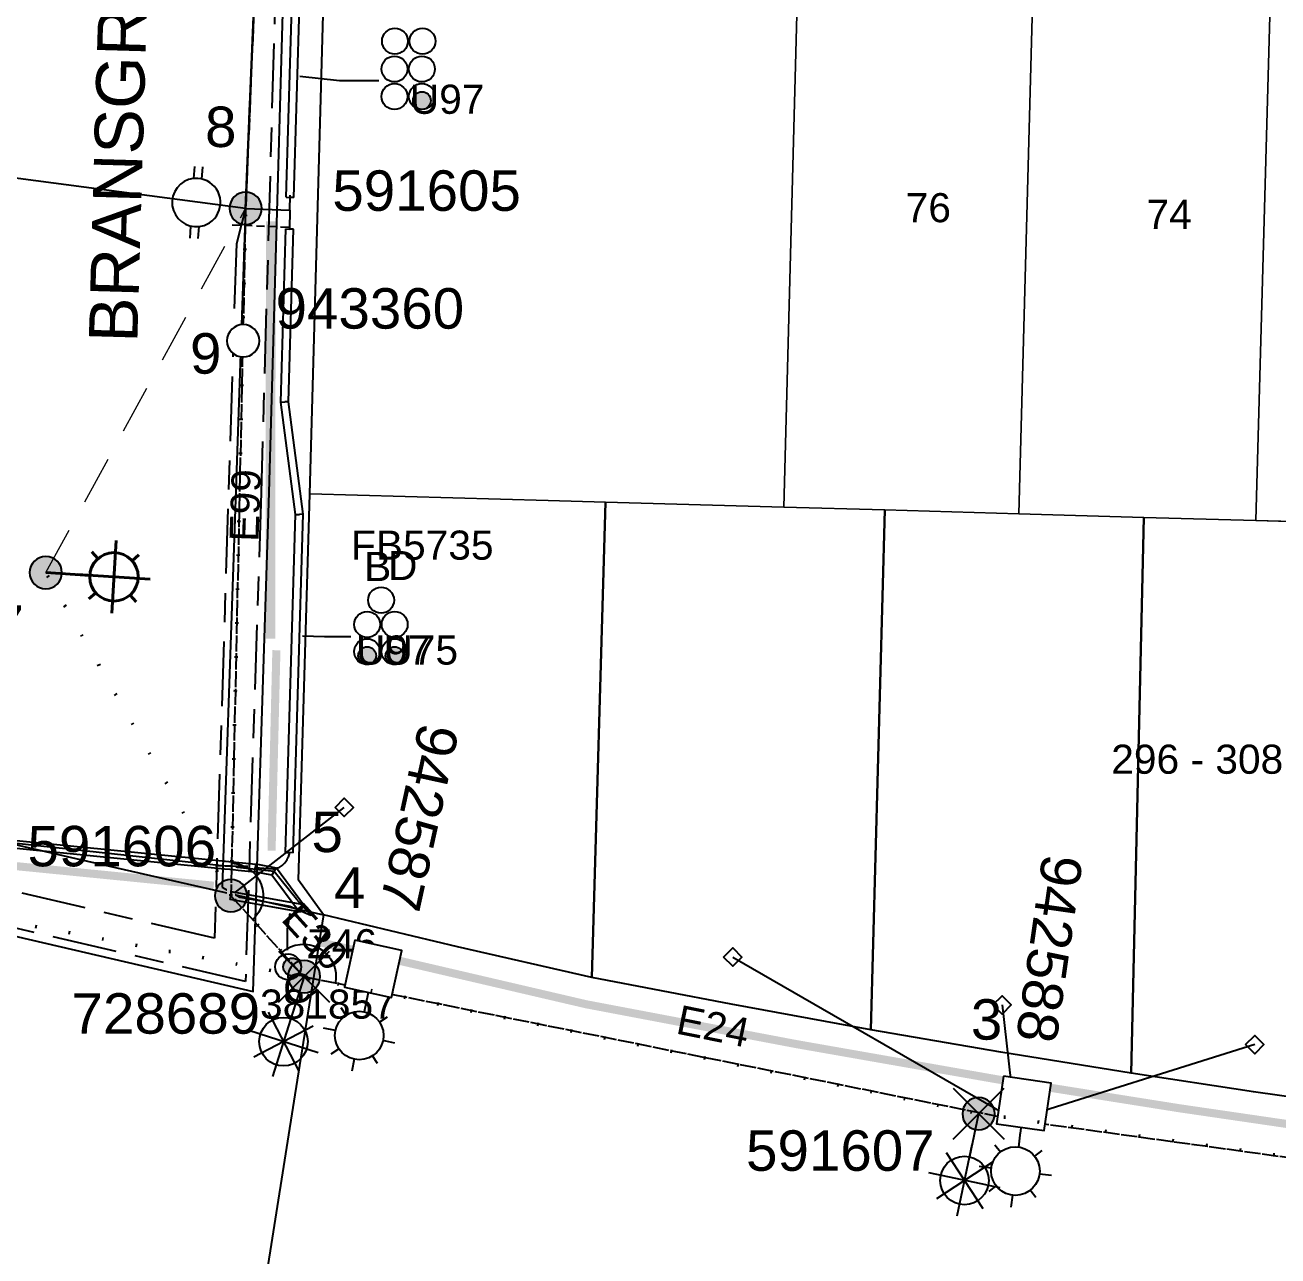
# Model space of a CAD drawing. Header units: metres. Extents: x 311639 to 313197, y 6256063 to 6257195.
# Drawn here: x 312434.6 to 312512, y 6256351.6 to 6256427.7 of the extents above; entities that cross this region are included whole.
import ezdxf
from ezdxf.enums import TextEntityAlignment as Align

# ---------------------------------------------------------------- set-up
doc = ezdxf.new("R2010")
doc.units = ezdxf.units.M
for name, pattern in [('Cable Exist OH', [1, 1, 0]), ('Cable Exist UG', [8.2, 4, -1.2, 1.8, -1.2]), ('Cable Remove', [2, 0, -2]), ('Dash', [5, 3, -2]), ('DASHED', [0.75, 0.5, -0.25]), ('IE Trench LV', [6.5, 5, -1.5])]:
    doc.linetypes.add(name, pattern=pattern)
doc.layers.get('0').update_dxf_attribs({"color": 6})
for name, color, linetype in [('_User Duct Config', 6, 'Continuous'), ('Duct_SP_EXT', 7, 'Continuous'), ('Equip_SP_LV_EXT', 7, 'Continuous'), ('Equip_SP_SL_EXT', 7, 'Continuous'), ('Equip_SP_SL_MOD', 3, 'Continuous'), ('Equip_SP_SL_NEW', 2, 'Continuous'), ('Mains_HV_EXT', 7, 'Continuous'), ('Mains_LV_EXT', 7, 'Continuous'), ('Mains_SL_EXT', 7, 'Continuous'), ('OH_Details_SP_MISC', 7, 'Continuous'), ('Services_SP_EXT', 7, 'Continuous'), ('SupportsOH_SP_TR_HV_LV_SL_EXT', 7, 'Continuous'), ('SupportsOH_SP_TR_HV_LV_SL_MOD', 3, 'Continuous'), ('SupportsOH_SP_TR_HV_LV_SL_NEW', 2, 'Continuous'), ('SupportsUG_SP_LV_SL_NEW', 2, 'Continuous'), ('Trench_SP_EXT', 7, 'Continuous'), ('Trench_SP_NEW', 2, 'Continuous')]:
    doc.layers.add(name, color=color, linetype=linetype)
for name, color, linetype, lineweight in [('Cadastre Buildings_SP_EXT', 9, 'Continuous', 5), ('Cadastre Land Parcels_SP_EXT', 9, 'Continuous', 5), ('Cadastre Roads_SP_EXT', 9, 'Continuous', 5)]:
    doc.layers.add(name, color=color, linetype=linetype, lineweight=lineweight)
doc.layers.add('Features_HIDE', color=1, linetype='Continuous', plot=False)
doc.layers.add('UNKNOWN_FEATURES', color=1, linetype='DASHED', plot=False)
doc.styles.add('iecARIAL', font='arial.ttf', dxfattribs={"height": 2})
doc.styles.add('POLE_LABEL', font='arial.ttf')
doc.styles.add('SL_LABEL', font='arial.ttf')
doc.styles.get("Standard").update_dxf_attribs({"font": 'arial.ttf'})
doc.linetypes.add('Cable E UG', pattern='A,6,-0.5,["E",Standard,S=1.7,R=0,X=0.5,Y=-1],-2.9', length=9.4)
doc.linetypes.add('Cable P UG', pattern='A,6,-0.5,["P",Standard,S=1.7,R=0,X=0.5,Y=-1],-2.9', length=9.4)
doc.linetypes.add('IE Trench HV', pattern='A,7,-0.2,["/",Standard,S=3,R=0,X=0.6,Y=-1.4],-2.5', length=9.7)

# ---------------------------------------------------------------- blocks, each defined once
blk = doc.blocks.new('DUCT_EXT')
blk.add_circle((0, 0.8), 0.8)
at = {"flags": 1}
blk.add_attdef('Z', (0, 0), '', height=0.2, dxfattribs=at)
at = {"flags": 9}
for tag, p in [('DUCT_CODE', (0, 0)), ('XSECT_TYPE', (0, -0.2)), ('STATE', (0, -0.6)), ('FB_REFERENCE', (0, -0.4)), ('NOTES', (0, -0.8))]:
    blk.add_attdef(tag, text='', height=0.2, dxfattribs=at).set_placement(p, align=Align.MIDDLE_LEFT)
blk = doc.blocks.new('LV_OH_LINKS_OPEN_EXT')
for p, q in [((-0.166, 4.966), (-0.166, 5.464)), ((0.166, 4.966), (0.166, 5.464)), ((-0.166, 3.002), (-0.166, 2.504)), ((0.166, 3.002), (0.166, 2.504))]:
    blk.add_line(p, q)
blk.add_lwpolyline([(0, 2.988, 1), (0, 4.98, 1)], format="xyb", close=True)
at = {"flags": 9}
for tag, p in [('ACTUAL_STATUS', (0, 0)), ('OPERATING_VOLTAGE', (0, -0.6)), ('CONSTRUCTED_VOLTAGE', (0, -0.2)), ('NO_PHASES', (0, -0.4)), ('ORIENTATION', (0, -0.8)), ('OWNED_BY', (0, -1)), ('STATE', (0, -1.2)), ('SWITCH_TYPE', (0, -1.4)), ('USAGE', (0, -1.6)), ('LEGEND', (0, -1.8)), ('NOTES', (0, -2))]:
    blk.add_attdef(tag, text='', height=0.2, dxfattribs=at).set_placement(p, align=Align.MIDDLE_LEFT)
at = {"flags": 1}
blk.add_attdef('Z', (0, 0), '', height=0.2, dxfattribs=at)
blk = doc.blocks.new('SL_LANTERN_EXT')
at = {"lineweight": 40}
for p, q in [((0, 1.968), (0, 6.468)), ((-1.459, 5.676), (-1.061, 5.278)), ((1.458, 5.676), (1.06, 5.278)), ((-2.25, 4.218), (2.25, 4.218)), ((-1.459, 2.759), (-1.061, 3.157)), ((1.458, 2.759), (1.06, 3.157)), ((0, 0), (0, 2.721))]:
    blk.add_line(p, q, dxfattribs=at)
blk.add_circle((0, 4.218), 1.5, dxfattribs=at)
at = {"style": 'iecARIAL', "flags": 9}
blk.add_attdef('ASSET_NUM', (1.5, 1.5), '', height=2.5, dxfattribs=at)
for tag, p, height, flags in [('CONSTRUCTED_VOLTAGE', (0.981, -0.653), 0.2, 9), ('CONTROL_TYPE', (0.981, -0.853), 0.2, 9), ('LNUMBER', (2.181, -3.253), 2.5, 8), ('OPERATING_VOLTAGE', (0.981, -1.653), 0.2, 9), ('LANTERN_PURPOSE', (0.981, -1.053), 0.2, 9), ('LANTERN_TYPE', (0.981, -1.253), 0.2, 9), ('NO_PHASES', (0.981, -1.453), 0.2, 9), ('ORIENTATION', (0.981, -1.853), 0.2, 9), ('OWNED_BY', (0.981, -2.053), 0.2, 9), ('STATE', (0.981, -2.253), 0.2, 9), ('USAGE', (0.981, -2.453), 0.2, 9), ('CEXIST', (0.981, -2.653), 0.2, 9), ('CNEW', (0.981, -2.853), 0.2, 9), ('CNUMBER', (0.981, -3.053), 0.2, 9), ('CREMOVE', (0.981, -3.253), 0.2, 9), ('CREPLACE', (0.981, -3.453), 0.2, 9), ('LKINGHEIGHT', (0.981, -3.653), 0.2, 9), ('LBRACKET', (0.981, -3.853), 0.2, 9), ('LBRACKETVOCAB', (0.981, -4.053), 0.2, 9), ('LCATEGORY', (0.981, -4.253), 0.2, 9), ('LCHARGE1', (0.981, -4.453), 0.2, 9), ('LCHARGE1PERCENT', (0.981, -4.653), 0.2, 9), ('LCHARGE2', (0.981, -4.853), 0.2, 9), ('LCHARGE2PERCENT', (0.981, -5.053), 0.2, 9), ('LCHARGE3', (0.981, -5.253), 0.2, 9), ('LCHARGE3PERCENT', (0.981, -5.453), 0.2, 9), ('LEXIST', (0.981, -5.653), 0.2, 9), ('LLAMP', (0.981, -5.853), 0.2, 9), ('LLAMPVOCAB', (0.981, -6.053), 0.2, 9), ('LMAST', (0.981, -6.253), 0.2, 9), ('LMASTVOCAB', (0.981, -6.453), 0.2, 9), ('LNEW', (0.981, -6.653), 0.2, 9), ('LANTNUMBER', (0.981, -6.853), 0.2, 9), ('LOUTREACH', (0.981, -7.253), 0.2, 9), ('LOUTREACHVOCAB', (0.981, -7.453), 0.2, 9), ('LRATECODE', (0.981, -7.653), 0.2, 9), ('LREMOVE', (0.981, -7.853), 0.2, 9), ('LREPLACE', (0.981, -8.053), 0.2, 9), ('LTYPE', (0.981, -8.253), 0.2, 9), ('LTYPEVOCAB', (0.981, -8.453), 0.2, 9), ('LEGEND', (0.981, -8.653), 0.2, 9), ('STREETNAME', (0.981, -9.253), 0.2, 9), ('SUBURB', (0.981, -9.453), 0.2, 1), ('LOCATION', (0.981, -8.853), 0.2, 9), ('NOTES', (0.981, -9.053), 0.2, 9)]:
    blk.add_attdef(tag, p, '', height=height, dxfattribs=dict(flags=flags))
blk = doc.blocks.new('CCP_EXT')
at = {"flags": 9}
for tag, p in [('USAGE', (0, -1.2)), ('LEGEND', (0, -1.4)), ('LIFE_SUPPORT', (0, -1.6)), ('STATE', (0, -1.8)), ('NOTES', (0, -2))]:
    blk.add_attdef(tag, text='', height=0.2, dxfattribs=at).set_placement(p, align=Align.MIDDLE_LEFT)
blk.add_wipeout([(0, 0.566), (0.566, 0), (0, -0.566), (-0.566, 0)])
blk.add_lwpolyline([(-0.566, 0), (0, 0.566), (0.566, 0), (0, -0.566), (-0.566, 0)])
at = {"flags": 1}
blk.add_attdef('Z', (0, 0), '', height=0.2, dxfattribs=at)
at = {"flags": 9}
for tag, p in [('CCP_TYPE', (0, 0)), ('OPERATING_VOLTAGE', (0, -0.6)), ('ORIENTATION', (0, -0.8)), ('CONSTRUCTED_VOLTAGE', (0, -0.2)), ('NO_PHASES', (0, -0.4)), ('OWNED_BY', (0, -1))]:
    blk.add_attdef(tag, text='', height=0.2, dxfattribs=at).set_placement(p, align=Align.MIDDLE_LEFT)
blk = doc.blocks.new('POLE_EXT')
blk.add_hatch(color=256).paths.add_polyline_path([(-1, 0, 1), (1, 0, 1)])
blk.add_lwpolyline([(-1, 0, 1), (1, 0, 1)], format="xyb", close=True)
for tag, height, flags, p in [('pNumber', 2.5, 8, (-17.84, 2.067)), ('OWNED_BY', 0.2, 9, (1.355, -0.4)), ('SPECIAL_USE', 0.2, 9, (1.355, -0.8)), ('PARENT', 0.2, 9, (1.355, -0.6)), ('cLV', 0.2, 9, (1.355, -1.4)), ('STATE', 0.2, 9, (1.355, -1)), ('hDepth', 0.2, 9, (1.355, -1.6)), ('USAGE', 0.2, 9, (1.355, -1.2)), ('cHV', 0.2, 9, (1.355, -2)), ('hDia', 0.2, 9, (1.355, -1.8)), ('LBRACKET', 0.2, 9, (1.355, -2.2)), ('LExisting', 0.2, 9, (1.355, -2.4)), ('LANTNUMBER', 0.2, 9, (1.355, -2.6)), ('LOther', 0.2, 9, (1.355, -2.8)), ('LRemove', 0.2, 9, (1.355, -3)), ('cLinedev', 0.2, 9, (1.355, -3.4)), ('pExisting', 0.2, 9, (1.355, -3.8)), ('LEGEND', 0.2, 9, (1.355, -3.2)), ('LOCATION', 0.2, 9, (1.355, -3.6)), ('pFooting', 0.2, 9, (1.355, -4.4)), ('pNew', 0.2, 9, (1.355, -4.6)), ('PFNUMBER', 0.2, 9, (1.355, -4)), ('NEWPFNUMBER', 0.2, 9, (1.355, -4.2)), ('pRelocate', 0.2, 9, (1.355, -5)), ('pRemove', 0.2, 9, (1.355, -5.2)), ('pReplace', 0.2, 9, (1.355, -5.4)), ('cspan', 0.2, 9, (1.355, -6)), ('STREETNAME', 0.2, 9, (1.355, -6.2)), ('pStay', 0.2, 9, (1.355, -5.6)), ('pType', 0.2, 9, (1.355, -5.8)), ('SUBURB', 0.2, 9, (1.355, -6.4)), ('OPERATED_BY', 0.2, 9, (1.355, -7.014)), ('NOTES', 0.2, 9, (1.355, -6.6)), ('MAINTAINED_BY', 0.2, 9, (1.355, -6.814))]:
    blk.add_attdef(tag, text='', height=height, dxfattribs=dict(flags=flags)).set_placement(p, align=Align.MIDDLE_LEFT)
at = {"style": 'POLE_LABEL'}
for tag, height, flags, p in [('ASSET_NUM', 2.5, 8, (2, 2)), ('STRUCTURE_PLANT_NUMBER', 0.2, 9, (1.355, 0.028)), ('STREET_CODE', 0.2, 9, (1.355, -0.2))]:
    blk.add_attdef(tag, text='', height=height, dxfattribs=dict(at, flags=flags)).set_placement(p, align=Align.MIDDLE_LEFT)
at = {"flags": 1}
blk.add_attdef('Z', (1.355, -7.328), '', height=0.2, dxfattribs=at)
blk = doc.blocks.new('End Shackle_EXT')
at = {"flags": 9}
for tag, p in [('ORIENTATION', (0, -0.8)), ('OWNED_BY', (0, -1)), ('STATE', (0, -1.2)), ('USAGE', (0, -1.4)), ('NOTES', (0, -1.6))]:
    blk.add_attdef(tag, text='', height=0.2, dxfattribs=at).set_placement(p, align=Align.MIDDLE_LEFT)
blk.add_wipeout([(0, 0.253), (1.815, 0.253), (1.815, -0.253), (0, -0.253)])
blk.add_line((1.815, -1), (1.815, 1))
at = {"flags": 1}
blk.add_attdef('Z', (0, 0), '', height=0.2, dxfattribs=at)
at = {"flags": 9}
for tag, p in [('CONNECTOR_TYPE', (0, 0)), ('OPERATING_VOLTAGE', (0, -0.6)), ('CONSTRUCTED_VOLTAGE', (0, -0.2)), ('NO_PHASES', (0, -0.4))]:
    blk.add_attdef(tag, text='', height=0.2, dxfattribs=at).set_placement(p, align=Align.MIDDLE_LEFT)
blk = doc.blocks.new('CABLE_LARGE_EXT')
h = blk.add_hatch(color=256)
edge = h.paths.add_edge_path()
edge.add_arc((0, 0.55), 0.55, 0, 360)
blk.add_circle((0, 0.55), 0.55)
at = {"flags": 1}
blk.add_attdef('Z', (0, 0), '', height=0.2, dxfattribs=at)
at = {"flags": 9}
for tag, p in [('COND_CODE', (0, 0)), ('XSECT_SIZE', (0, -0.6)), ('STATE', (0, -0.4)), ('FB_REFERENCE', (0, -0.2)), ('NOTES', (0, -0.8))]:
    blk.add_attdef(tag, text='', height=0.2, dxfattribs=at).set_placement(p, align=Align.MIDDLE_LEFT)
blk = doc.blocks.new('COLUMN_NEW')
for tag, height, flags, p in [('ASSET_NUM', 2.5, 8, (2, 2)), ('STREETNAME', 0.2, 9, (1.5, -2)), ('LOCATION', 0.2, 9, (1.5, -2.2)), ('NOTES', 0.2, 9, (1.5, -2.4)), ('Z', 0.2, 1, (1.5, -2.8)), ('LABEL_ALIGNMENT', 0.2, 9, (1.5, -2.6))]:
    blk.add_attdef(tag, text='', height=height, dxfattribs=dict(flags=flags)).set_placement(p, align=Align.MIDDLE_LEFT)
blk.add_wipeout([(-1.485, -1.485), (1.485, -1.485), (1.485, 1.485), (-1.485, 1.485)])
at = {"lineweight": -3}
blk.add_lwpolyline([(-1.485, -1.485), (1.485, -1.485), (1.485, 1.485), (-1.485, 1.485)], close=True, dxfattribs=at)
at = {"style": 'POLE_LABEL', "flags": 9}
blk.add_attdef('STRUCTURE_PLANT_NUMBER', text='', height=0.2, dxfattribs=at).set_placement((1.5, 0.242), align=Align.MIDDLE_LEFT)
at = {"flags": 9}
for tag, p in [('STREET_CODE', (1.5, 0)), ('OWNED_BY', (1.5, -0.4)), ('OPERATED_BY', (1.5, -0.6)), ('COLUMN_TYPE', (1.5, -0.2)), ('MAINTAINED_BY', (1.5, -0.8)), ('STATE', (1.5, -1)), ('USAGE', (1.5, -1.2)), ('LEGEND', (1.5, -1.4)), ('PARENT', (1.5, -1.6)), ('SUBURB', (1.5, -1.8))]:
    blk.add_attdef(tag, text='', height=0.2, dxfattribs=at).set_placement(p, align=Align.MIDDLE_LEFT)
blk = doc.blocks.new('POLE_DEL')
h = blk.add_hatch(color=256)
edge = h.paths.add_edge_path()
edge.add_arc((0, 0), 1, 180, 360)
edge.add_arc((0, 0), 1, 0, 180)
for p, q in [((-1.575, 1.575), (1.575, -1.575)), ((-1.575, -1.575), (1.575, 1.575))]:
    blk.add_line(p, q)
blk.add_lwpolyline([(-1, 0, 1), (1, 0, 1)], format="xyb", close=True)
for tag, height, flags, p in [('pNumber', 2.5, 8, (0, 2.067)), ('OWNED_BY', 0.2, 9, (0, -0.4)), ('SPECIAL_USE', 0.2, 9, (0, -0.6)), ('STATE', 0.2, 9, (0, -0.8)), ('cLV', 0.2, 9, (0, -1.2)), ('hDepth', 0.2, 9, (0, -1.4)), ('hDia', 0.2, 9, (0, -1.6)), ('USAGE', 0.2, 9, (0, -1)), ('cHV', 0.2, 9, (0, -1.8)), ('LBRACKET', 0.2, 9, (0, -2)), ('LExisting', 0.2, 9, (0, -2.2)), ('LANTNUMBER', 0.2, 9, (0, -2.4)), ('cLinedev', 0.2, 9, (0, -3.2)), ('LOther', 0.2, 9, (0, -2.6)), ('LRemove', 0.2, 9, (0, -2.8)), ('LEGEND', 0.2, 9, (0, -3)), ('pExisting', 0.2, 9, (0, -3.4)), ('PFNUMBER', 0.2, 9, (0, -3.6)), ('NEWPFNUMBER', 0.2, 9, (0, -3.8)), ('pFooting', 0.2, 9, (0, -4)), ('pNew', 0.2, 9, (0, -4.2)), ('pRelocate', 0.2, 9, (0, -4.6)), ('pRemove', 0.2, 9, (0, -4.8)), ('pReplace', 0.2, 9, (0, -5)), ('pStay', 0.2, 9, (0, -5.2)), ('pType', 0.2, 9, (0, -5.4)), ('cspan', 0.2, 9, (0, -5.6)), ('SUBURB', 0.2, 9, (0, -5.8)), ('STREETNAME', 0.2, 9, (0, -6)), ('LOCATION', 0.2, 9, (0, -6.2)), ('NOTES', 0.2, 9, (0, -6.4))]:
    blk.add_attdef(tag, text='', height=height, dxfattribs=dict(flags=flags)).set_placement(p, align=Align.MIDDLE_LEFT)
at = {"flags": 1}
blk.add_attdef('Z', (0, 0), '', height=0.2, dxfattribs=at)
at = {"style": 'POLE_LABEL', "flags": 9}
blk.add_attdef('STREET_CODE', text='', height=0.2, dxfattribs=at).set_placement((0, -0.2), align=Align.MIDDLE_LEFT)
at = {"layer": 'Features_HIDE', "style": 'POLE_LABEL', "flags": 8}
blk.add_attdef('ASSET_NUM', text='', height=2.5, dxfattribs=at).set_placement((2, 2), align=Align.MIDDLE_LEFT)
blk = doc.blocks.new('SL_LANTERN_DEL')
for p, q in [((0, 1.968), (0, 6.468)), ((1.458, 2.759), (-1.459, 5.676)), ((-1.459, 2.759), (1.458, 5.676)), ((-2.25, 4.218), (2.25, 4.218)), ((0, 0), (0, 2.721)), ((0, 0), (0, 0))]:
    blk.add_line(p, q)
blk.add_circle((0, 4.218), 1.5)
at = {"style": 'iecARIAL', "flags": 9}
blk.add_attdef('ASSET_NUM', (1.5, 1.5), '', height=2.5, dxfattribs=at)
for tag, p, height, flags in [('CONSTRUCTED_VOLTAGE', (0, -0.2), 0.2, 9), ('CONTROL_TYPE', (0, -0.4), 0.2, 9), ('LANTERN_PURPOSE', (0, -0.6), 0.2, 9), ('LANTERN_TYPE', (0, -0.8), 0.2, 9), ('LNUMBER', (1.2, -2.8), 2.5, 8), ('OPERATING_VOLTAGE', (0, -1.2), 0.2, 9), ('ORIENTATION', (0, -1.4), 0.2, 9), ('OWNED_BY', (0, -1.6), 0.2, 9), ('NO_PHASES', (0, -1), 0.2, 9), ('STATE', (0, -1.8), 0.2, 9), ('CEXIST', (0, -2.2), 0.2, 9), ('CNEW', (0, -2.4), 0.2, 9), ('USAGE', (0, -2), 0.2, 9), ('CNUMBER', (0, -2.6), 0.2, 9), ('CREMOVE', (0, -2.8), 0.2, 9), ('CREPLACE', (0, -3), 0.2, 9), ('LKINGHEIGHT', (0, -3.2), 0.2, 9), ('LBRACKET', (0, -3.4), 0.2, 9), ('LBRACKETVOCAB', (0, -3.6), 0.2, 9), ('LCATEGORY', (0, -3.8), 0.2, 9), ('LCHARGE1', (0, -4), 0.2, 9), ('LCHARGE1PERCENT', (0, -4.2), 0.2, 9), ('LCHARGE2', (0, -4.4), 0.2, 9), ('LCHARGE2PERCENT', (0, -4.6), 0.2, 9), ('LCHARGE3', (0, -4.8), 0.2, 9), ('LCHARGE3PERCENT', (0, -5), 0.2, 9), ('LEXIST', (0, -5.2), 0.2, 9), ('LLAMP', (0, -5.4), 0.2, 9), ('LLAMPVOCAB', (0, -5.6), 0.2, 9), ('LMAST', (0, -5.8), 0.2, 9), ('LMASTVOCAB', (0, -6), 0.2, 9), ('LNEW', (0, -6.2), 0.2, 9), ('LANTNUMBER', (0, -6.4), 0.2, 9), ('LOUTREACH', (0, -6.8), 0.2, 9), ('LOUTREACHVOCAB', (0, -7), 0.2, 9), ('LRATECODE', (0, -7.2), 0.2, 9), ('LREMOVE', (0, -7.4), 0.2, 9), ('LREPLACE', (0, -7.6), 0.2, 9), ('LTYPE', (0, -7.8), 0.2, 9), ('LTYPEVOCAB', (0, -8), 0.2, 9), ('LEGEND', (0, -8.2), 0.2, 9), ('LOCATION', (0, -8.4), 0.2, 9), ('NOTES', (0, -8.6), 0.2, 9), ('STREETNAME', (0, -8.8), 0.2, 9), ('SUBURB', (0, -9), 0.2, 1)]:
    blk.add_attdef(tag, p, '', height=height, dxfattribs=dict(flags=flags))
blk = doc.blocks.new('SL_LANTERN_NEW')
blk.add_line((0, 0), (0, 0))
for tag, p, flags in [('Z', (0, 0), 1), ('OPERATED_BY', (0, -9.607), 9)]:
    blk.add_attdef(tag, p, '', height=0.2, dxfattribs=dict(flags=flags))
at = {"style": 'SL_LABEL', "flags": 9}
blk.add_attdef('STREET_CODE', text='', height=0.2, dxfattribs=at).set_placement((0, -0.2), align=Align.MIDDLE_LEFT)
for tag, height, flags, p in [('CONSTRUCTED_VOLTAGE', 0.2, 9, (0, -0.4)), ('CONTROL_TYPE', 0.2, 9, (0, -0.6)), ('LANTERN_PURPOSE', 0.2, 9, (0, -0.8)), ('OPERATING_VOLTAGE', 0.2, 9, (0, -1.4)), ('ORIENTATION', 0.2, 9, (0, -1.6)), ('LANTERN_TYPE', 0.2, 9, (0, -1)), ('NO_PHASES', 0.2, 9, (0, -1.2)), ('OWNED_BY', 0.2, 9, (0, -1.8)), ('STATE', 0.2, 9, (0, -2)), ('CEXIST', 0.2, 9, (0, -2.4)), ('USAGE', 0.2, 9, (0, -2.2)), ('LNUMBER', 2.5, 8, (1.2, -2.8)), ('CNEW', 0.2, 9, (0, -2.6)), ('CNUMBER', 0.2, 9, (0, -2.8)), ('CREMOVE', 0.2, 9, (0, -3)), ('CREPLACE', 0.2, 9, (0, -3.2)), ('LKINGHEIGHT', 0.2, 9, (0, -3.4)), ('LBRACKET', 0.2, 9, (0, -3.6)), ('LBRACKETVOCAB', 0.2, 9, (0, -3.8)), ('LCATEGORY', 0.2, 9, (0, -4)), ('LCHARGE1', 0.2, 9, (0, -4.2)), ('LCHARGE1PERCENT', 0.2, 9, (0, -4.4)), ('LCHARGE2', 0.2, 9, (0, -4.6)), ('LCHARGE2PERCENT', 0.2, 9, (0, -4.8)), ('LCHARGE3', 0.2, 9, (0, -5)), ('LCHARGE3PERCENT', 0.2, 9, (0, -5.2)), ('LEXIST', 0.2, 9, (0, -5.4)), ('LLAMP', 0.2, 9, (0, -5.6)), ('LLAMPVOCAB', 0.2, 9, (0, -5.8)), ('LMAST', 0.2, 9, (0, -6)), ('LMASTVOCAB', 0.2, 9, (0, -6.2)), ('LNEW', 0.2, 9, (0, -6.4)), ('LANTNUMBER', 0.2, 9, (0, -6.6)), ('LOUTREACH', 0.2, 9, (0, -7)), ('LOUTREACHVOCAB', 0.2, 9, (0, -7.2)), ('LRATECODE', 0.2, 9, (0, -7.4)), ('LREMOVE', 0.2, 9, (0, -7.6)), ('LREPLACE', 0.2, 9, (0, -7.8)), ('SUBURB', 0.2, 9, (0, -8.6)), ('LTYPE', 0.2, 9, (0, -8)), ('LTYPEVOCAB', 0.2, 9, (0, -8.2)), ('LEGEND', 0.2, 9, (0, -8.4)), ('STREETNAME', 0.2, 9, (0, -8.8)), ('LOCATION', 0.2, 9, (0, -9)), ('NOTES', 0.2, 9, (0, -9.2)), ('MAINTAINED_BY', 0.2, 9, (0, -9.863))]:
    blk.add_attdef(tag, text='', height=height, dxfattribs=dict(flags=flags)).set_placement(p, align=Align.MIDDLE_LEFT)
blk.add_wipeout([(0, 6.468), (1.458, 5.676), (2.25, 4.218), (1.458, 2.759), (0, 1.865), (-1.459, 2.759), (-2.25, 4.218), (-1.459, 5.676)])
for p, q in [((0, 5.718), (0, 6.468)), ((-1.459, 5.676), (-1.061, 5.278)), ((1.458, 5.676), (1.06, 5.278)), ((-2.25, 4.218), (-1.5, 4.218)), ((1.5, 4.218), (2.25, 4.218)), ((-1.459, 2.759), (-1.061, 3.157)), ((1.458, 2.759), (1.06, 3.157)), ((0, 0), (0, 2.721))]:
    blk.add_line(p, q)
blk.add_circle((0, 4.218), 1.5)
blk.add_attdef('ASSET_NUM', text='', height=2.5, dxfattribs=at).set_placement((2, 2), align=Align.MIDDLE_LEFT)
blk = doc.blocks.new('POLE_NEW')
for tag, height, flags, p in [('pNumber', 2.5, 8, (-17.84, 2.067)), ('SPECIAL_USE', 0.2, 9, (1.145, -0.8)), ('OWNED_BY', 0.2, 9, (1.145, -0.4)), ('PARENT', 0.2, 9, (1.145, -0.6)), ('cLV', 0.2, 9, (1.145, -1.4)), ('STATE', 0.2, 9, (1.145, -1)), ('hDepth', 0.2, 9, (1.145, -1.6)), ('USAGE', 0.2, 9, (1.145, -1.2)), ('cHV', 0.2, 9, (1.145, -2)), ('hDia', 0.2, 9, (1.145, -1.8)), ('LBRACKET', 0.2, 9, (1.145, -2.2)), ('LExisting', 0.2, 9, (1.145, -2.4)), ('LANTNUMBER', 0.2, 9, (1.145, -2.6)), ('LOther', 0.2, 9, (1.145, -2.8)), ('LRemove', 0.2, 9, (1.145, -3)), ('cLinedev', 0.2, 9, (1.145, -3.4)), ('pExisting', 0.2, 9, (1.145, -3.6)), ('LEGEND', 0.2, 9, (1.145, -3.2)), ('PFNUMBER', 0.2, 9, (1.145, -3.8)), ('pFooting', 0.2, 9, (1.145, -4.2)), ('pNew', 0.2, 9, (1.145, -4.4)), ('NEWPFNUMBER', 0.2, 9, (1.145, -4)), ('pRelocate', 0.2, 9, (1.145, -4.8)), ('pRemove', 0.2, 9, (1.145, -5)), ('pReplace', 0.2, 9, (1.145, -5.2)), ('pStay', 0.2, 9, (1.145, -5.4)), ('cspan', 0.2, 9, (1.145, -5.8)), ('SUBURB', 0.2, 9, (1.145, -6)), ('STREETNAME', 0.2, 9, (1.145, -6.2)), ('pType', 0.2, 9, (1.145, -5.6)), ('OPERATED_BY', 0.2, 9, (1.145, -6.887)), ('LOCATION', 0.2, 9, (1.145, -6.4)), ('NOTES', 0.2, 9, (1.145, -6.6)), ('MAINTAINED_BY', 0.2, 9, (1.145, -7.22))]:
    blk.add_attdef(tag, text='', height=height, dxfattribs=dict(flags=flags)).set_placement(p, align=Align.MIDDLE_LEFT)
at = {"style": 'POLE_LABEL'}
for tag, height, flags, p in [('ASSET_NUM', 2.5, 8, (2, 2)), ('STRUCTURE_PLANT_NUMBER', 0.2, 9, (1.145, 0.093)), ('STREET_CODE', 0.2, 9, (1.145, -0.2))]:
    blk.add_attdef(tag, text='', height=height, dxfattribs=dict(at, flags=flags)).set_placement(p, align=Align.MIDDLE_LEFT)
at = {"flags": 1}
blk.add_attdef('Z', (1.145, -7.594), '', height=0.2, dxfattribs=at)
blk.add_wipeout([(0.068, 0.998), (-0.058, 0.998), (-0.182, 0.983), (-0.304, 0.953), (-0.421, 0.907), (-0.532, 0.847), (-0.634, 0.774), (-0.725, 0.688), (-0.806, 0.592), (-0.874, 0.486), (-0.928, 0.373), (-0.967, 0.254), (-0.991, 0.13), (-1, 0.005), (-0.993, -0.12), (-0.97, -0.244), (-0.932, -0.363), (-0.879, -0.477), (-0.812, -0.584), (-0.732, -0.681), (-0.641, -0.767), (-0.54, -0.842), (-0.43, -0.903), (-0.314, -0.949), (-0.192, -0.981), (-0.068, -0.998), (0.058, -0.998), (0.182, -0.983), (0.304, -0.953), (0.421, -0.907), (0.532, -0.847), (0.634, -0.774), (0.725, -0.688), (0.806, -0.592), (0.874, -0.486), (0.928, -0.373), (0.967, -0.254), (0.991, -0.13), (1, -0.005), (0.993, 0.12), (0.97, 0.244), (0.932, 0.363), (0.879, 0.477), (0.812, 0.584), (0.732, 0.681), (0.641, 0.767), (0.54, 0.842), (0.43, 0.903), (0.314, 0.949), (0.192, 0.981)])
at = {"lineweight": -3}
blk.add_lwpolyline([(-1, 0, 1), (1, 0, 1)], format="xyb", close=True, dxfattribs=at)

msp = doc.modelspace()

# ---------------------------------------------------------------- linework, layer by layer
at = {"layer": '_User Duct Config'}
for points in [[(312456.488, 6256424.228), (312454.062, 6256424.228), (312451.603, 6256424.506)], [(312454.75, 6256389.873), (312453.134, 6256389.873), (312451.773, 6256389.905)], [(312450.839, 6256370.511), (312450.839, 6256371.82), (312451.008, 6256372.793)]]:
    msp.add_lwpolyline(points, dxfattribs=at)
at = {"layer": 'Cadastre Buildings_SP_EXT', "linetype": 'Continuous'}
for points in [[(312482.677, 6256442.381), (312468.129, 6256442.775), (312456.331, 6256443.105), (312453.385, 6256440.178), (312452.215, 6256398.715), (312466.944, 6256398.298), (312470.492, 6256398.197), (312481.515, 6256397.885), (312482.677, 6256442.381)], [(312541.039, 6256440.871), (312526.482, 6256441.233), (312511.913, 6256441.627), (312510.665, 6256397.059), (312519.061, 6256396.816), (312525.228, 6256396.647), (312532.439, 6256396.423), (312539.89, 6256396.232), (312541.039, 6256440.871)]]:
    msp.add_lwpolyline(points, close=True, dxfattribs=at)
at = {"layer": 'Cadastre Land Parcels_SP_EXT', "linetype": 'Continuous'}
for p, q in [((312452.215, 6256398.715), (312451.514, 6256374.822)), ((312466.944, 6256398.298), (312452.215, 6256398.715)), ((312470.492, 6256398.197), (312466.944, 6256398.298)), ((312466.944, 6256398.298), (312466.944, 6256398.298)), ((312481.516, 6256397.885), (312470.492, 6256398.197)), ((312487.74, 6256397.709), (312481.516, 6256397.885)), ((312481.516, 6256397.885), (312481.516, 6256397.885)), ((312496.035, 6256397.475), (312487.74, 6256397.709)), ((312503.756, 6256397.247), (312496.035, 6256397.475)), ((312496.035, 6256397.475), (312496.035, 6256397.475)), ((312510.665, 6256397.059), (312503.756, 6256397.247)), ((312519.061, 6256396.816), (312510.665, 6256397.059)), ((312510.665, 6256397.059), (312510.665, 6256397.059)), ((312451.514, 6256374.822), (312453.064, 6256372.688)), ((312453.064, 6256372.688), (312461.348, 6256370.714)), ((312461.348, 6256370.714), (312469.65, 6256368.823)), ((312469.65, 6256368.823), (312478.262, 6256367.158)), ((312478.262, 6256367.158), (312486.89, 6256365.584)), ((312486.89, 6256365.584), (312494.918, 6256364.205)), ((312494.918, 6256364.205), (312502.959, 6256362.906)), ((312502.959, 6256362.906), (312510.534, 6256361.756)), ((312510.534, 6256361.756), (312518.119, 6256360.677))]:
    msp.add_line(p, q, dxfattribs=at)
for points in [[(312497.211, 6256442.023), (312482.677, 6256442.381), (312481.516, 6256397.885), (312487.74, 6256397.709), (312496.035, 6256397.475), (312497.211, 6256442.023)], [(312511.913, 6256441.627), (312497.211, 6256442.023), (312496.035, 6256397.475), (312503.756, 6256397.247), (312510.665, 6256397.059), (312511.913, 6256441.627)]]:
    msp.add_lwpolyline(points, close=True, dxfattribs=at)
at = {"layer": 'Duct_SP_EXT'}
for p, q in [((312450.756, 6256417.037), (312451.507, 6256442.396)), ((312451.236, 6256417.023), (312451.987, 6256442.385)), ((312450.756, 6256417.037), (312450.996, 6256417.03)), ((312451.236, 6256417.023), (312450.996, 6256417.03)), ((312450.434, 6256404.373), (312450.736, 6256415.082)), ((312450.736, 6256415.082), (312450.976, 6256415.075)), ((312450.915, 6256404.398), (312451.216, 6256415.069)), ((312451.216, 6256415.069), (312450.976, 6256415.075)), ((312450.434, 6256404.373), (312450.674, 6256404.386)), ((312451.337, 6256397.421), (312450.434, 6256404.373)), ((312450.915, 6256404.398), (312450.674, 6256404.386)), ((312451.818, 6256397.445), (312450.915, 6256404.398)), ((312450.724, 6256376.537), (312451.337, 6256397.421)), ((312451.204, 6256376.523), (312451.818, 6256397.445)), ((312451.337, 6256397.421), (312451.577, 6256397.433)), ((312451.818, 6256397.445), (312451.577, 6256397.433)), ((312450.724, 6256376.537), (312450.964, 6256376.53)), ((312451.204, 6256376.523), (312450.964, 6256376.53)), ((312448.81, 6256375.352), (312448.856, 6256375.588)), ((312448.832, 6256375.349), (312448.856, 6256375.588)), ((312448.88, 6256375.827), (312448.856, 6256375.588)), ((312448.902, 6256375.824), (312448.856, 6256375.588)), ((312450.156, 6256375.581), (312448.902, 6256375.824)), ((312450.156, 6256375.581), (312450.019, 6256375.363)), ((312451.896, 6256373.232), (312450.156, 6256375.581)), ((312449.882, 6256375.145), (312448.81, 6256375.352)), ((312449.882, 6256375.145), (312450.019, 6256375.363)), ((312451.51, 6256372.946), (312449.882, 6256375.145)), ((312451.745, 6256373.325), (312451.703, 6256373.089)), ((312451.896, 6256373.232), (312451.703, 6256373.089)), ((312451.51, 6256372.946), (312451.703, 6256373.089)), ((312451.661, 6256372.853), (312451.703, 6256373.089))]:
    msp.add_line(p, q, dxfattribs=at)
at = {"layer": 'Features_HIDE', "linetype": 'Continuous'}
for p, q in [((312469.65, 6256368.823), (312470.492, 6256398.197)), ((312470.492, 6256398.197), (312469.65, 6256368.823)), ((312487.74, 6256397.709), (312486.89, 6256365.584)), ((312486.89, 6256365.584), (312487.74, 6256397.709)), ((312502.959, 6256362.906), (312503.756, 6256397.247)), ((312503.756, 6256397.247), (312502.959, 6256362.906))]:
    msp.add_line(p, q, dxfattribs=at)
msp.add_lwpolyline([(312451.514, 6256374.822), (312452.215, 6256398.715), (312453.385, 6256440.178), (312433.041, 6256453.968), (312432.684, 6256433.676), (312432.476, 6256426.357), (312432.248, 6256418.348), (312432.044, 6256411.189), (312431.143, 6256379.586), (312429.254, 6256378.117), (312438.027, 6256376.117), (312453.064, 6256372.688), (312451.514, 6256374.822)], close=True, dxfattribs=at)
at = {"layer": 'Mains_HV_EXT', "linetype": 'Cable Exist OH'}
msp.add_lwpolyline([(312449.451, 6256444.991), (312448.256, 6256416.351)], dxfattribs=at)
at = {"layer": 'Mains_LV_EXT', "linetype": 'Cable Exist OH'}
msp.add_lwpolyline([(312448.256, 6256416.351), (312449.315, 6256441.73)], dxfattribs=at)
at = {"layer": 'Mains_LV_EXT', "linetype": 'Continuous'}
msp.add_lwpolyline([(312447.394, 6256375.872, -0.679539), (312448.687, 6256372.383)], format="xyb", dxfattribs=at)
at = {"layer": 'Mains_SL_EXT', "linetype": 'Cable Exist OH'}
msp.add_lwpolyline([(312449.451, 6256444.991), (312448.256, 6256416.351), (312448.256, 6256416.351)], dxfattribs=at)
at = {"layer": 'OH_Details_SP_MISC', "linetype": 'Continuous', "flags": 128}
msp.add_lwpolyline([(312448.256, 6256416.351), (312448.256, 6256416.352), (312449.449, 6256444.991), (312449.88, 6256480.614), (312450.176, 6256489.776)], dxfattribs=at)
at = {"layer": 'OH_Details_SP_MISC', "linetype": 'Dash', "lineweight": 0, "flags": 128}
msp.add_lwpolyline([(312435.912, 6256393.838), (312448.256, 6256416.352)], dxfattribs=at)
at = {"layer": 'Services_SP_EXT'}
msp.add_lwpolyline([(312448.256, 6256416.351), (312429.351, 6256418.84)], dxfattribs=at)
at = {"layer": 'Trench_SP_EXT', "linetype": 'Cable Exist UG'}
for points in [[(312450.992, 6256416.241), (312451, 6256417.169)], [(312448.256, 6256416.351), (312450.992, 6256416.241), (312450.976, 6256415.075)]]:
    msp.add_lwpolyline(points, dxfattribs=at)
msp.add_lwpolyline([(312450.964, 6256376.53), (312450.875, 6256376.26), (312450.875, 6256376.26, -0.304569), (312449.942, 6256375.513), (312449.942, 6256375.513), (312448.856, 6256375.588)], format="xyb", dxfattribs=at)
at = {"layer": 'Trench_SP_NEW', "linetype": 'IE Trench LV', "lineweight": 0, "const_width": 0.6, "flags": 128}
msp.add_lwpolyline([(312449.811, 6256415.55), (312449.789, 6256389.764)], dxfattribs=at)
at = {"layer": 'Trench_SP_NEW', "linetype": 'IE Trench HV', "const_width": 0.5, "flags": 128}
msp.add_lwpolyline([(312450.158, 6256389.042), (312449.859, 6256376.651)], dxfattribs=at)
at = {"layer": 'UNKNOWN_FEATURES'}
msp.add_lwpolyline([(312447.42, 6256415.334), (312450.982, 6256415.192)], dxfattribs=at)

# ---------------------------------------------------------------- block references
at = {"layer": '_User Duct Config'}
for name, p in [('DUCT_EXT', (312457.483, 6256425.882)), ('DUCT_EXT', (312459.183, 6256425.882)), ('DUCT_EXT', (312457.45, 6256424.164)), ('DUCT_EXT', (312459.15, 6256424.164)), ('DUCT_EXT', (312457.45, 6256422.464)), ('DUCT_EXT', (312459.15, 6256422.464)), ('CABLE_LARGE_EXT', (312459.15, 6256422.464)), ('DUCT_EXT', (312456.624, 6256391.332)), ('DUCT_EXT', (312455.768, 6256389.835)), ('DUCT_EXT', (312457.465, 6256389.837)), ('DUCT_EXT', (312455.764, 6256388.154)), ('DUCT_EXT', (312457.457, 6256388.154)), ('CABLE_LARGE_EXT', (312455.764, 6256388.154)), ('CABLE_LARGE_EXT', (312457.456, 6256388.154))]:
    msp.add_blockref(name, p, dxfattribs=at)
at = {"layer": '_User Duct Config', "rotation": 90.0000000000002}
for name in ['DUCT_EXT', 'CABLE_LARGE_EXT']:
    msp.add_blockref(name, (312451.683, 6256369.469), dxfattribs=at)
at = {"layer": 'Equip_SP_LV_EXT', "xscale": 1.5, "yscale": 1.5, "zscale": 1.5, "rotation": 176.063217879656}
msp.add_blockref('LV_OH_LINKS_OPEN_EXT', (312445.619, 6256422.674), dxfattribs=at)
at = {"layer": 'Equip_SP_SL_EXT', "rotation": 266.4469550927604}
msp.add_blockref('SL_LANTERN_EXT', (312435.912, 6256393.838), dxfattribs=at)
at = {"layer": 'Equip_SP_SL_NEW', "linetype": 'Dash', "lineweight": 0}
for p, rotation in [((312456.14, 6256369.355), 168.1719465526311), ((312496.337, 6256361.035), 172.8864025852668)]:
    msp.add_blockref('SL_LANTERN_NEW', p, dxfattribs=dict(at, rotation=rotation))
at = {"layer": 'Services_SP_EXT'}
for p in [(312454.353, 6256379.331), (312478.352, 6256370.078), (312494.993, 6256367.119), (312510.606, 6256364.669)]:
    msp.add_blockref('CCP_EXT', p, dxfattribs=at)
at = {"layer": 'SupportsOH_SP_TR_HV_LV_SL_EXT'}
ref = msp.add_blockref('POLE_EXT', (312448.256, 6256416.351), dxfattribs=at)
ref.add_attrib('ASSET_NUM', '591605', dxfattribs={"layer": '0', "height": 2.5, "style": 'POLE_LABEL'}).set_placement((312453.613, 6256417.449), align=Align.MIDDLE_LEFT)
ref.add_attrib('PNUMBER', '8', (312445.749, 6256420.142), dxfattribs={"height": 2.5})
ref = msp.add_blockref('POLE_EXT', (312435.912, 6256393.838), dxfattribs=at)
ref.add_attrib('ASSET_NUM', '591601', dxfattribs={"layer": '0', "height": 2.5, "style": 'POLE_LABEL'}).set_placement((312431.342, 6256394.935), align=Align.MIDDLE_RIGHT)
ref.add_attrib('PNUMBER', '7', (312432.619, 6256389.312), dxfattribs={"height": 2.5})

# ---------------------------------------------------------------- texts
at = {"layer": '_User Duct Config'}
for s, p in [('U97', (312458.401, 6256422.195)), ('FB5735', (312454.769, 6256394.637)), ('B', (312455.579, 6256393.313)), ('D', (312457.056, 6256393.376)), ('U97', (312455.076, 6256388.154)), ('U75', (312456.769, 6256388.154))]:
    msp.add_text(s, height=1.8, dxfattribs=at).set_placement(p)
at = {"layer": 'Cadastre Land Parcels_SP_EXT'}
for s, p in [('76', (312489.036, 6256415.495)), ('74', (312503.916, 6256415.086)), ('296 - 308', (312501.736, 6256381.406))]:
    msp.add_text(s, height=1.8, dxfattribs=at).set_placement(p)
at = {"layer": 'Cadastre Roads_SP_EXT'}
msp.add_text('BRANSGROVE                                 ST', height=3, rotation=88.3684, dxfattribs=at).set_placement((312441.564, 6256408.025))
at = {"layer": 'Mains_LV_EXT'}
for s, rotation, p in [('E99', 88.03515, (312449.051, 6256395.725)), ('E24', 348.60994, (312474.774, 6256365.364))]:
    msp.add_text(s, height=1.8, rotation=rotation, dxfattribs=at).set_placement(p)

# ---------------------------------------------------------------- next in the draw order: linework, layer by layer
at = {"layer": 'Features_HIDE', "linetype": 'Continuous'}
msp.add_lwpolyline([(312591.736, 6256353.523), (312581.676, 6256354.246), (312571.626, 6256355.092), (312564.91, 6256355.6), (312558.198, 6256356.161), (312551.483, 6256356.778), (312544.773, 6256357.452), (312538.112, 6256358.176), (312531.457, 6256358.953), (312524.784, 6256359.788), (312518.119, 6256360.677), (312510.534, 6256361.756), (312502.959, 6256362.906), (312494.918, 6256364.205), (312486.89, 6256365.584), (312478.262, 6256367.158), (312469.65, 6256368.823), (312461.348, 6256370.714), (312453.064, 6256372.688), (312451.301, 6256361.565), (312449.443, 6256349.848)], dxfattribs=at)
at = {"layer": 'Mains_LV_EXT', "linetype": 'Continuous'}
msp.add_lwpolyline([(312450.493, 6256370.353, -0.724739), (312453.801, 6256368.479)], format="xyb", dxfattribs=at)
at = {"layer": 'Mains_LV_EXT', "linetype": 'Cable Exist OH'}
for points in [[(312451.84, 6256368.874), (312495.807, 6256360.017)], [(312495.807, 6256360.017), (312539.198, 6256354.043)]]:
    msp.add_lwpolyline(points, dxfattribs=at)
at = {"layer": 'OH_Details_SP_MISC', "linetype": 'Cable P UG'}
for points in [[(312547.667, 6256656.952), (312542.475, 6256619.001), (312535.369, 6256575.996), (312530.478, 6256555.936), (312493.467, 6256556.944), (312454.505, 6256557.679), (312451.209, 6256523.464), (312450.615, 6256502.973), (312449.88, 6256480.613), (312449.451, 6256444.99), (312448.256, 6256416.351), (312446.817, 6256374.388)], [(312446.817, 6256374.388), (312447.909, 6256373.776), (312447.909, 6256373.776), (312448.841, 6256373.617), (312450.978, 6256373.225), (312452.287, 6256372.659), (312451.397, 6256373.659), (312450.019, 6256375.363), (312429.139, 6256377.63), (312429.139, 6256377.63), (312380.468, 6256389.101), (312365.693, 6256392.59), (312337.937, 6256399.154), (312337.119, 6256399.344), (312337.119, 6256399.344), (312330.724, 6256400.823), (312326.677, 6256401.785), (312323.851, 6256402.458), (312321.105, 6256403.111), (312218.915, 6256427.157), (312217.475, 6256426.971), (312217.346, 6256425.865), (312207.109, 6256383.256), (312195.15, 6256329.154)]]:
    msp.add_lwpolyline(points, dxfattribs=at)
at = {"layer": 'Services_SP_EXT'}
for points in [[(312447.351, 6256373.871), (312454.353, 6256379.331)], [(312478.352, 6256370.078), (312495.807, 6256360.017)], [(312494.993, 6256367.119), (312495.807, 6256360.017)], [(312510.606, 6256364.669), (312495.807, 6256360.017)]]:
    msp.add_lwpolyline(points, dxfattribs=at)
at = {"layer": 'Trench_SP_NEW', "linetype": 'IE Trench HV', "const_width": 0.5, "flags": 128}
msp.add_lwpolyline([(312452.678, 6256371.032), (312469.299, 6256367.159), (312482.271, 6256364.699), (312494.638, 6256362.528), (312505.982, 6256360.727), (312515.912, 6256359.274), (312529.467, 6256357.489), (312537.922, 6256356.487), (312547.445, 6256355.475), (312552.532, 6256354.974)], dxfattribs=at)

# ---------------------------------------------------------------- next in the draw order: texts
at = {"layer": '_User Duct Config'}
for s, p in [('Z46', (312452.043, 6256370.001)), ('C', (312450.572, 6256367.267)), ('381857', (312449.147, 6256366.271))]:
    msp.add_text(s, height=1.8, dxfattribs=at).set_placement(p)
at = {"layer": 'Mains_LV_EXT'}
msp.add_text('E30', height=1.8, rotation=312.33685, dxfattribs=at).set_placement((312450.38, 6256372.382))

# ---------------------------------------------------------------- next in the draw order: block references
at = {"layer": 'Mains_SL_EXT', "rotation": 88.78047989589498}
msp.add_blockref('End Shackle_EXT', (312447.351, 6256373.871), dxfattribs=at)

# ---------------------------------------------------------------- next in the draw order: linework, layer by layer
at = {"layer": 'Duct_SP_EXT'}
for p, q in [((312429.076, 6256377.296), (312448.832, 6256375.349)), ((312429.156, 6256377.771), (312448.88, 6256375.827)), ((312447.393, 6256374.107), (312447.351, 6256373.871)), ((312451.745, 6256373.325), (312447.393, 6256374.107)), ((312447.309, 6256373.635), (312447.351, 6256373.871)), ((312451.661, 6256372.853), (312447.309, 6256373.635))]:
    msp.add_line(p, q, dxfattribs=at)
at = {"layer": 'Features_HIDE', "linetype": 'Cable E UG'}
msp.add_lwpolyline([(312102.404, 6256318.216), (312100.508, 6256310.121), (312194.014, 6256318.452), (312197.393, 6256333.741), (312198.4, 6256336.442), (312208.668, 6256382.896), (312217.182, 6256418.319), (312222.699, 6256417.021), (312225.724, 6256418.364), (312287.08, 6256403.926), (312289.668, 6256405.372), (312319.96, 6256398.244), (312379.321, 6256384.235), (312427.993, 6256372.764), (312448.726, 6256367.939), (312449.716, 6256398.785), (312450.961, 6256442.906), (312451.188, 6256445.741), (312468.199, 6256445.274), (312536.375, 6256443.315), (312538.108, 6256444.899)], dxfattribs=at)
at = {"layer": 'Mains_HV_EXT', "linetype": 'Cable Exist UG'}
for points in [[(312477.708, 6256445.501), (312468.213, 6256445.774), (312468.213, 6256445.774), (312450.728, 6256446.254), (312450.462, 6256442.933), (312449.216, 6256398.8), (312448.246, 6256368.564), (312428.107, 6256373.25), (312428.107, 6256373.25), (312379.436, 6256384.721), (312320.075, 6256398.731), (312320.075, 6256398.731), (312289.593, 6256405.903), (312289.129, 6256403.958), (312225.675, 6256418.889), (312222.65, 6256417.546), (312216.809, 6256418.92), (312216.809, 6256418.92), (312208.181, 6256383.008), (312194.022, 6256318.953), (312194.022, 6256318.953), (312101.152, 6256310.68), (312103.448, 6256320.528), (312105.783, 6256330.557)], [(312448.256, 6256416.351), (312447.683, 6256414.165), (312446.331, 6256371.243), (312391.111, 6256384.176)]]:
    msp.add_lwpolyline(points, dxfattribs=at)
at = {"layer": 'Mains_LV_EXT', "linetype": 'Cable Exist OH'}
for points in [[(312448.256, 6256416.351), (312447.351, 6256373.871)], [(312447.351, 6256373.871), (312451.84, 6256368.874)]]:
    msp.add_lwpolyline(points, dxfattribs=at)
at = {"layer": 'OH_Details_SP_MISC', "linetype": 'Cable Remove', "lineweight": 50, "flags": 128}
for points in [[(312447.351, 6256373.871), (312448.256, 6256416.351)], [(312451.84, 6256368.874), (312447.351, 6256373.871), (312435.912, 6256393.838)], [(312451.869, 6256368.869), (312403.658, 6256377.88)]]:
    msp.add_lwpolyline(points, dxfattribs=at)
at = {"layer": 'Trench_SP_NEW', "linetype": 'IE Trench HV', "const_width": 0.5, "flags": 128}
msp.add_lwpolyline([(312428.427, 6256376.256), (312446.287, 6256374.488)], dxfattribs=at)

# ---------------------------------------------------------------- next in the draw order: block references
at = {"layer": 'SupportsOH_SP_TR_HV_LV_SL_NEW'}
ref = msp.add_blockref('POLE_NEW', (312448.105, 6256408.168), dxfattribs=at)
ref.add_attrib('ASSET_NUM', '943360', dxfattribs={"layer": 'Features_HIDE', "height": 2.5, "style": 'POLE_LABEL'}).set_placement((312450.105, 6256410.168), align=Align.MIDDLE_LEFT)
ref.add_attrib('pNumber', '9', dxfattribs={"layer": '0', "height": 2.5}).set_placement((312444.821, 6256407.386), align=Align.MIDDLE_LEFT)
at = {"layer": 'SupportsUG_SP_LV_SL_NEW'}
ref = msp.add_blockref('COLUMN_NEW', (312456.14, 6256369.355), dxfattribs=dict(at, rotation=257.6249493417655))
ref.add_attrib('ASSET_NUM', '942587', dxfattribs={"layer": '0', "height": 2.5, "rotation": 257.62495}).set_placement((312460.237, 6256384.395), align=Align.MIDDLE_LEFT)
ref = msp.add_blockref('COLUMN_NEW', (312496.337, 6256361.035), dxfattribs=dict(at, rotation=261.7659993539692))
ref.add_attrib('ASSET_NUM', '942588', dxfattribs={"layer": '0', "height": 2.5, "rotation": 261.766}).set_placement((312498.753, 6256376.353), align=Align.MIDDLE_LEFT)

# ---------------------------------------------------------------- next in the draw order: linework, layer by layer
at = {"layer": 'OH_Details_SP_MISC', "linetype": 'Cable Remove', "lineweight": 50, "flags": 128}
msp.add_lwpolyline([(312451.867, 6256368.845), (312451.867, 6256368.845), (312493.547, 6256360.403), (312533.224, 6256354.865), (312584.994, 6256349.998)], dxfattribs=at)

# ---------------------------------------------------------------- next in the draw order: block references
at = {"layer": 'Equip_SP_SL_MOD', "lineweight": 0}
for p, rotation in [((312451.874, 6256368.868), 162.3726410659403), ((312493.538, 6256360.396), 168.1023996874879)]:
    msp.add_blockref('SL_LANTERN_DEL', p, dxfattribs=dict(at, rotation=rotation))
at = {"layer": 'SupportsOH_SP_TR_HV_LV_SL_EXT'}
ref = msp.add_blockref('POLE_EXT', (312447.351, 6256373.871), dxfattribs=at)
ref.add_attrib('ASSET_NUM', '591606', dxfattribs={"layer": 'Features_HIDE', "height": 2.5, "style": 'POLE_LABEL'}).set_placement((312446.435, 6256376.935), align=Align.MIDDLE_RIGHT)
ref.add_attrib('PNUMBER', '5', (312452.327, 6256376.564), dxfattribs={"height": 2.5})
at = {"layer": 'SupportsOH_SP_TR_HV_LV_SL_MOD'}
ref = msp.add_blockref('POLE_DEL', (312451.869, 6256368.869), dxfattribs=at)
ref.add_attrib('ASSET_NUM', '728689', dxfattribs={"layer": 'Features_HIDE', "height": 2.5, "style": 'POLE_LABEL'}).set_placement((312437.502, 6256366.591), align=Align.MIDDLE_LEFT)
ref.add_attrib('pNumber', '4', dxfattribs={"layer": '0', "height": 2.5}).set_placement((312453.713, 6256374.365), align=Align.MIDDLE_LEFT)
ref = msp.add_blockref('POLE_DEL', (312493.539, 6256360.395), dxfattribs=at)
ref.add_attrib('ASSET_NUM', '591607', dxfattribs={"layer": 'Features_HIDE', "height": 2.5, "style": 'POLE_LABEL'}).set_placement((312479.172, 6256358.117), align=Align.MIDDLE_LEFT)
ref.add_attrib('pNumber', '3', dxfattribs={"layer": '0', "height": 2.5}).set_placement((312493.064, 6256366.223), align=Align.MIDDLE_LEFT)

doc.saveas('drawing.dxf')
